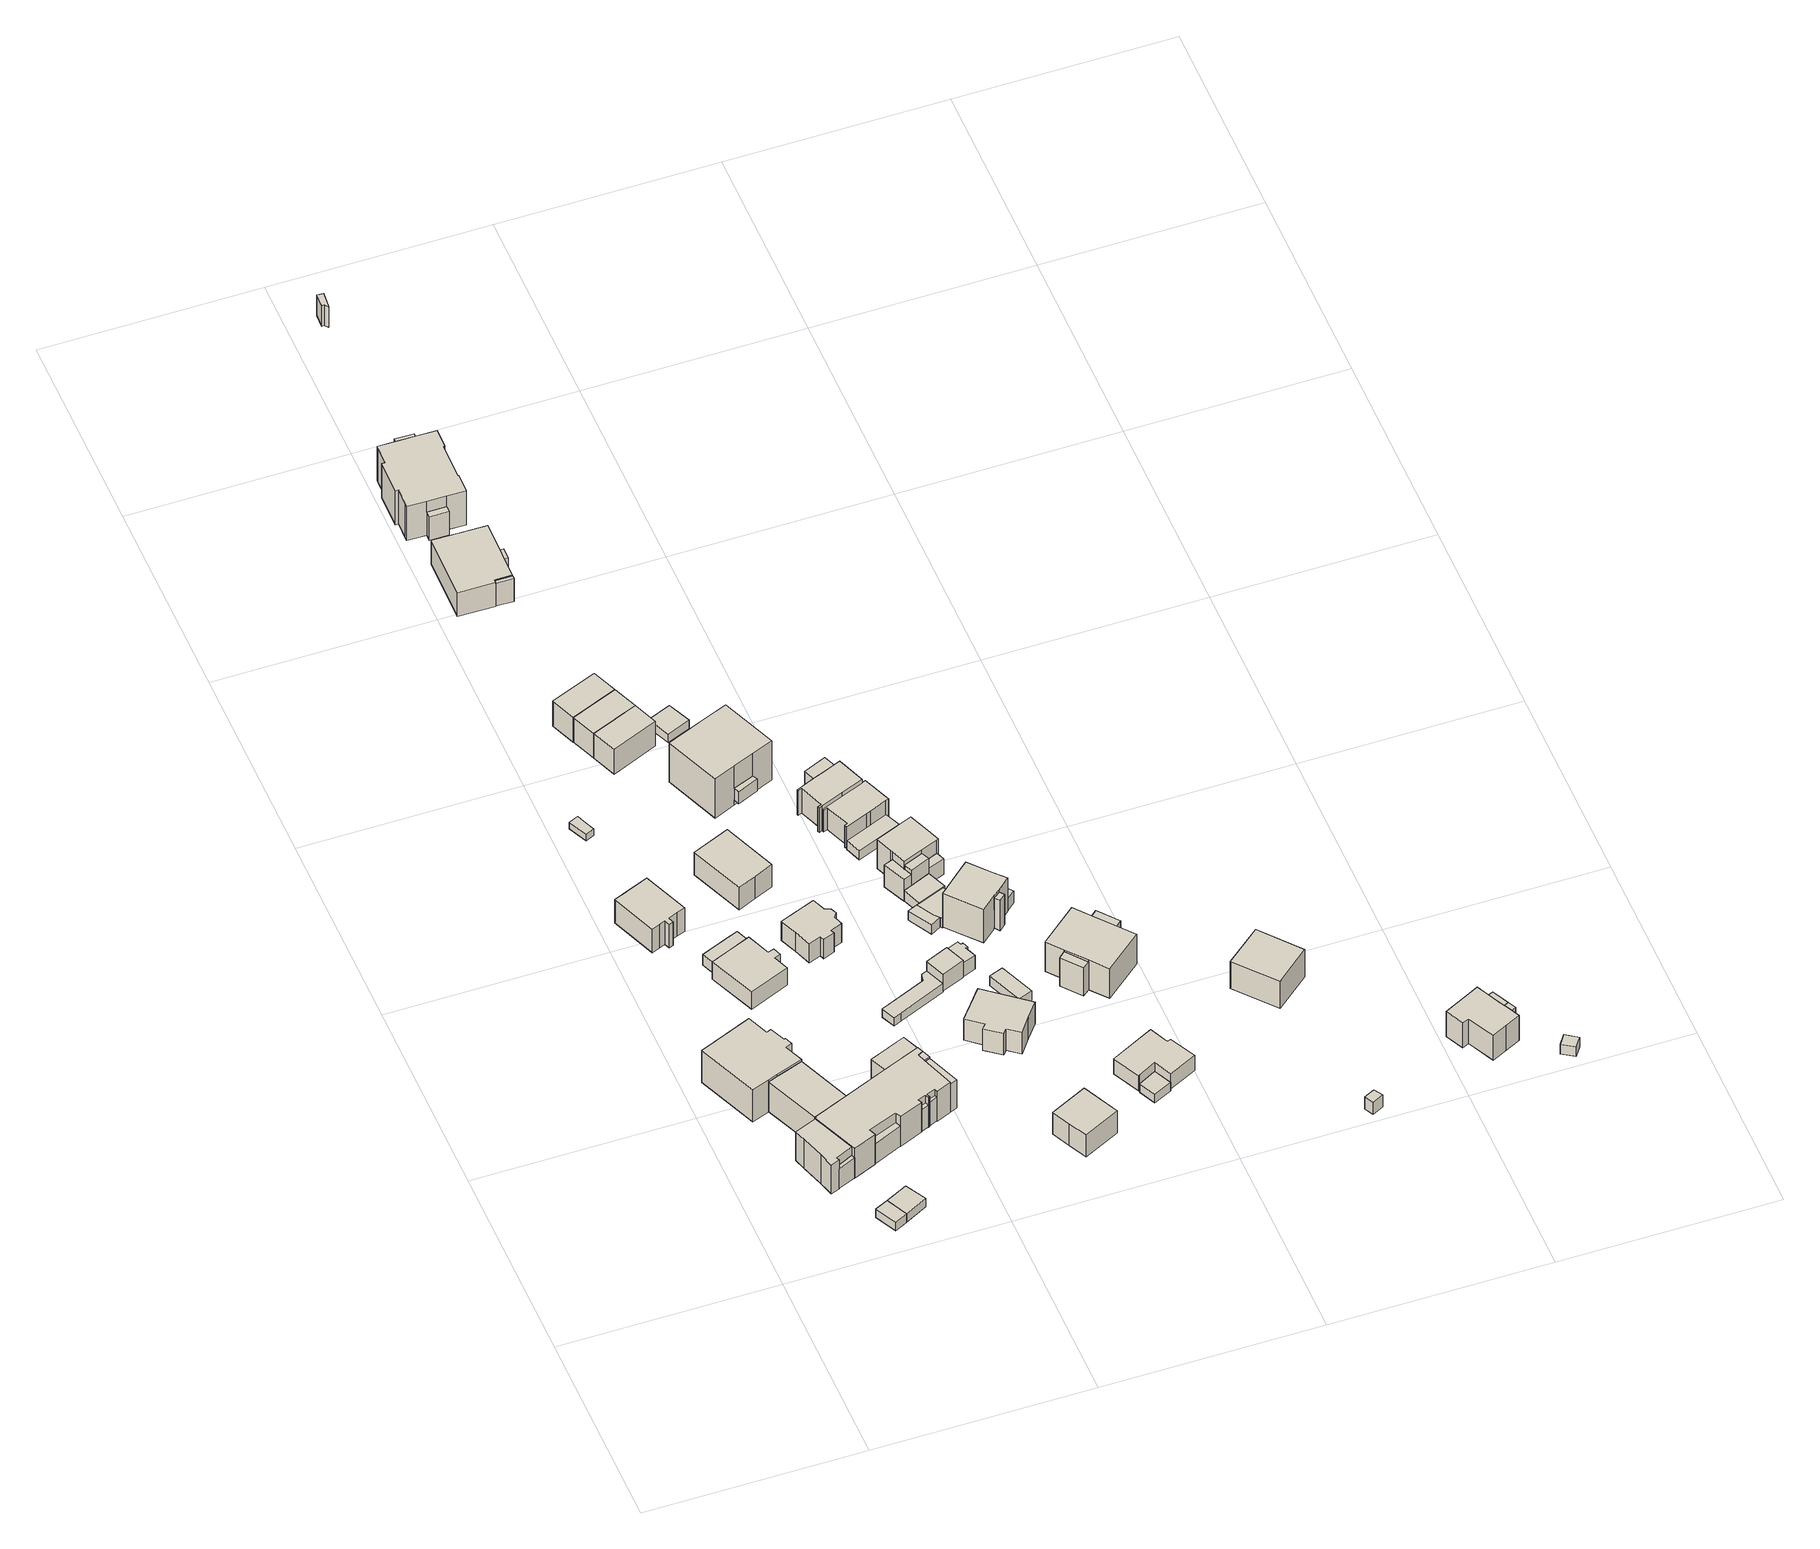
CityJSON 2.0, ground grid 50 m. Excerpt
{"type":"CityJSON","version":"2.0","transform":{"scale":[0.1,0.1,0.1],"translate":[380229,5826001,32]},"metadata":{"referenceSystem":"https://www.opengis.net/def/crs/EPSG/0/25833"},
"CityObjects":{
"building1":{"type":"Building","attributes":{"Gemeindeschluessel":"11000012","BezugspunktDach":"2200","function":"51009_1610","measuredHeight":5.99,"storeysAboveGround":0},"address":[{"country":"Germany","locality":"Berlin"}],"geometry":[{"type":"Solid","lod":"1","boundaries":[[[[0,1,2,3]],[[4,5,6,7]],[[4,7,3,2]],[[5,4,2,1]],[[6,5,1,0]],[[7,6,0,3]]]]}]},
"building2":{"type":"Building","attributes":{"Gemeindeschluessel":"11000012","BezugspunktDach":"2200","function":"51009_1610","measuredHeight":2.5,"storeysAboveGround":0},"address":[{"country":"Germany","locality":"Berlin"}],"geometry":[{"type":"Solid","lod":"1","boundaries":[[[[8,9,10,11]],[[12,13,14,15]],[[12,15,11,10]],[[13,12,10,9]],[[14,13,9,8]],[[15,14,8,11]]]]}]},
"building3":{"type":"Building","attributes":{"Gemeindeschluessel":"11000012","BezugspunktDach":"2200","function":"31001_2723","measuredHeight":2.5,"storeysAboveGround":1},"address":[{"country":"Germany","locality":"Berlin","thoroughfareNumber":"5 (1)","thoroughfareName":"Ottilienweg"}],"geometry":[{"type":"Solid","lod":"1","boundaries":[[[[9,16,17,10]],[[18,19,13,12]],[[18,12,10,17]],[[19,18,17,16]],[[13,19,16,9]],[[12,13,9,10]]]]}]},
"building4":{"type":"Building","attributes":{"Gemeindeschluessel":"11000012","function":"31001_1022"},"address":[{"country":"Germany","locality":"Berlin","thoroughfareNumber":"29A","thoroughfareName":"Beatestraße"}],"children":["building4-1","building4-2","building4-3","building4-4","building4-5","building4-6"]},
"building4-1":{"type":"BuildingPart","attributes":{"BezugspunktDach":"2200","measuredHeight":8.88,"storeysAboveGround":3},"parents":["building4"],"geometry":[{"type":"MultiSurface","lod":"1","boundaries":[[[20,21,22,23,24,25,26,27,28,29,30,31,32,33,34,35,36,37,38,39,40,41,42,43]],[[44,45,46,47,48,49,50,51,52,53,54,55,56,57,58,59,60,61,62,63,64,65,66,67]],[[44,67,43,42]],[[45,44,42,41]],[[47,46,40,39]],[[68,69,47,39,38]],[[49,48,38,37]],[[50,49,37,36]],[[51,50,36,35]],[[70,71,35,34]],[[53,52,34,33]],[[54,53,33,32]],[[55,54,32,31]],[[56,55,31,30]],[[57,56,30,29]],[[58,57,29,28]],[[59,58,28,27]],[[60,59,27,26]],[[61,60,26,25]],[[62,61,25,24]],[[63,62,24,23]],[[64,63,23,22]],[[65,64,22,21]],[[66,65,21,20]],[[72,73,74,75,20,43]],[[76,77,67,66,76,78]],[[46,45,41,40]],[[48,47,69,68]],[[52,51,71,70]],[[67,77,73,72]],[[77,76,74,73]],[[78,76,66,79,75,74]]]}]},
"building4-2":{"type":"BuildingPart","attributes":{"BezugspunktDach":"2200","measuredHeight":9.4,"storeysAboveGround":3},"parents":["building4"],"geometry":[{"type":"MultiSurface","lod":"1","boundaries":[[[80,41,40,81,82,83]],[[84,85,46,45,86,87]],[[46,85,81,40]],[[45,41,40,46,40,41]],[[86,45,41,80]],[[87,86,80,83]],[[84,88,89,82]],[[87,83,89,88]],[[85,90,84,82,81]]]}]},
"building4-3":{"type":"BuildingPart","attributes":{"BezugspunktDach":"2200","measuredHeight":10.2,"storeysAboveGround":3},"parents":["building4"],"geometry":[{"type":"MultiSurface","lod":"1","boundaries":[[[91,92,93,94,95,96,97,98,99,100,101,102,103]],[[104,105,106,107,108,109,110,111,85,88,87,112,113]],[[104,113,103,102]],[[105,104,102,101]],[[106,105,101,100]],[[107,106,100,99]],[[108,107,99,98]],[[109,108,98,97]],[[110,109,97,96]],[[111,110,96,95]],[[85,111,95,94]],[[89,82,84,85,94,93],[84,82,81,85]],[[87,83,89,114,93,92]],[[112,87,92,91]],[[113,112,91,103]],[[88,84,82,89]],[[82,84,85,81]],[[114,89,83,87,88]]]}]},
"building4-4":{"type":"BuildingPart","attributes":{"BezugspunktDach":"2200","measuredHeight":9.01,"storeysAboveGround":3},"parents":["building4"],"geometry":[{"type":"MultiSurface","lod":"1","boundaries":[[[115,116,117,118,119,75,74,73,72,120]],[[67,77,76,66,121,122,123,124,125,126]],[[67,126,120,72]],[[121,66,75,119]],[[122,121,119,118]],[[123,122,118,117]],[[124,123,117,116]],[[125,124,116,115]],[[126,125,115,120]],[[77,67,72,73]],[[76,77,73,74]],[[66,76,127,74,75,128]]]}]},
"building4-5":{"type":"BuildingPart","attributes":{"BezugspunktDach":"2200","measuredHeight":8.71,"storeysAboveGround":3},"parents":["building4"],"geometry":[{"type":"Solid","lod":"1","boundaries":[[[[69,68,129,130]],[[131,48,47,132]],[[131,132,130,129]],[[48,131,129,68]],[[132,47,69,130]],[[48,68,69,47]]]]}]},
"building4-6":{"type":"BuildingPart","attributes":{"BezugspunktDach":"2200","measuredHeight":8.4,"storeysAboveGround":3},"parents":["building4"],"geometry":[{"type":"Solid","lod":"1","boundaries":[[[[70,133,134,71]],[[135,136,52,51]],[[135,51,71,134]],[[136,135,134,133]],[[52,136,133,70]],[[51,52,70,71]]]]}]},
"building5":{"type":"Building","attributes":{"Gemeindeschluessel":"11000012","BezugspunktDach":"2200","function":"51009_1610","measuredHeight":5.93,"storeysAboveGround":0},"address":[{"country":"Germany","locality":"Berlin"}],"geometry":[{"type":"Solid","lod":"1","boundaries":[[[[137,138,139,140]],[[141,142,143,144]],[[141,144,140,139]],[[142,141,139,138]],[[143,142,138,137]],[[144,143,137,140]]]]}]},
"building6":{"type":"Building","attributes":{"Gemeindeschluessel":"11000012","BezugspunktDach":"2200","function":"31001_1010","measuredHeight":8.22,"storeysAboveGround":2},"address":[{"country":"Germany","locality":"Berlin","thoroughfareNumber":"6B","thoroughfareName":"Theresenweg"}],"geometry":[{"type":"Solid","lod":"1","boundaries":[[[[145,146,147,148,149,150,151,152,153,154,155,156]],[[157,158,159,160,161,162,163,164,165,166,167,168]],[[157,168,156,155]],[[158,157,155,154]],[[159,158,154,153]],[[160,159,153,152]],[[161,160,152,151]],[[162,161,151,150]],[[163,162,150,149]],[[164,163,149,148]],[[165,164,148,147]],[[166,165,147,146]],[[167,166,146,145]],[[168,167,145,156]]]]}]},
"building7":{"type":"Building","attributes":{"Gemeindeschluessel":"11000012","BezugspunktDach":"2200","function":"31001_2463","measuredHeight":2.66,"storeysAboveGround":1},"address":[{"country":"Germany","locality":"Berlin","thoroughfareNumber":"5B (1)","thoroughfareName":"Theresenweg"}],"geometry":[{"type":"Solid","lod":"1","boundaries":[[[[169,170,171,172,173]],[[174,175,176,177,178]],[[174,178,173,172]],[[175,174,172,171]],[[176,175,171,170]],[[177,176,170,169]],[[178,177,169,173]]]]}]},
"building8":{"type":"Building","attributes":{"Gemeindeschluessel":"11000012","BezugspunktDach":"2200","function":"31001_1010","measuredHeight":6.62,"storeysAboveGround":1},"address":[{"country":"Germany","locality":"Berlin","thoroughfareNumber":"7","thoroughfareName":"Theresenweg"}],"geometry":[{"type":"Solid","lod":"1","boundaries":[[[[179,180,181,182,183,184,185,186,187,188]],[[189,190,191,192,193,194,195,196,197,198]],[[189,198,188,187]],[[190,189,187,186]],[[191,190,186,185]],[[192,191,185,184]],[[193,192,184,183]],[[194,193,183,182]],[[195,194,182,181]],[[196,195,181,180]],[[197,196,180,179]],[[198,197,179,188]]]]}]},
"building9":{"type":"Building","attributes":{"Gemeindeschluessel":"11000012","BezugspunktDach":"2200","function":"31001_2463","measuredHeight":4,"storeysAboveGround":1},"address":[{"country":"Germany","locality":"Berlin","thoroughfareNumber":"7 (1)","thoroughfareName":"Theresenweg"}],"geometry":[{"type":"Solid","lod":"1","boundaries":[[[[199,200,201,202,203,204,205,206]],[[207,208,209,210,191,211,189,212]],[[207,212,206,205]],[[208,207,205,204]],[[209,208,204,203]],[[210,209,203,202]],[[191,210,202,201]],[[211,191,201,200]],[[189,211,200,199]],[[212,189,199,206]]]]}]},
"building10":{"type":"Building","attributes":{"Gemeindeschluessel":"11000012","BezugspunktDach":"2200","function":"51009_1610","measuredHeight":6.62,"storeysAboveGround":0},"address":[{"country":"Germany","locality":"Berlin"}],"geometry":[{"type":"Solid","lod":"1","boundaries":[[[[213,214,215,216]],[[217,218,219,220]],[[217,220,216,215]],[[218,217,215,214]],[[219,218,214,213]],[[220,219,213,216]]]]}]},
"building11":{"type":"Building","attributes":{"Gemeindeschluessel":"11000012","BezugspunktDach":"2200","function":"51009_1610","measuredHeight":7.05,"storeysAboveGround":0},"address":[{"country":"Germany","locality":"Berlin"}],"geometry":[{"type":"Solid","lod":"1","boundaries":[[[[221,222,223,224]],[[225,226,227,228]],[[225,228,224,223]],[[226,225,223,222]],[[227,226,222,221]],[[228,227,221,224]]]]}]},
"building12":{"type":"Building","attributes":{"Gemeindeschluessel":"11000012","BezugspunktDach":"2200","function":"51009_1610","measuredHeight":8.74,"storeysAboveGround":0},"address":[{"country":"Germany","locality":"Berlin"}],"geometry":[{"type":"Solid","lod":"1","boundaries":[[[[35,229,37,36]],[[230,231,232,233]],[[230,233,36,37]],[[231,230,37,229]],[[232,231,229,35]],[[233,232,35,36]]]]}]},
"building13":{"type":"Building","attributes":{"Gemeindeschluessel":"11000012","BezugspunktDach":"2200","function":"31001_1010","measuredHeight":8.85,"storeysAboveGround":2},"address":[{"country":"Germany","locality":"Berlin","thoroughfareNumber":"6A","thoroughfareName":"Theresenweg"}],"geometry":[{"type":"Solid","lod":"1","boundaries":[[[[234,235,236,237,238,239]],[[240,241,242,243,244,245]],[[240,245,239,238]],[[241,240,238,237]],[[242,241,237,236]],[[243,242,236,235]],[[244,243,235,234]],[[245,244,234,239]]]]}]},
"building14":{"type":"Building","attributes":{"Gemeindeschluessel":"11000012","BezugspunktDach":"2200","function":"31001_1010","measuredHeight":7.58,"storeysAboveGround":2},"address":[{"country":"Germany","locality":"Berlin","thoroughfareNumber":"7B","thoroughfareName":"Theresenweg"}],"geometry":[{"type":"Solid","lod":"1","boundaries":[[[[246,247,248,249,250,251,252,253,254,255,256,257,258,259]],[[260,261,262,263,264,265,266,267,268,269,270,271,272,273]],[[260,273,259,258]],[[261,260,258,257]],[[262,261,257,256]],[[263,262,256,255]],[[264,263,255,254]],[[265,264,254,253]],[[266,265,253,252]],[[267,266,252,251]],[[268,267,251,250]],[[269,268,250,249]],[[270,269,249,248]],[[271,270,248,247]],[[272,271,247,246]],[[273,272,246,259]]]]}]},
"building15":{"type":"Building","attributes":{"Gemeindeschluessel":"11000012","BezugspunktDach":"2200","function":"31001_1010","measuredHeight":8.88,"storeysAboveGround":1},"address":[{"country":"Germany","locality":"Berlin","thoroughfareNumber":"4A","thoroughfareName":"Theresenweg"}],"geometry":[{"type":"Solid","lod":"1","boundaries":[[[[274,275,276,277,278]],[[279,280,281,282,283]],[[279,283,278,277]],[[280,279,277,276]],[[281,280,276,275]],[[282,281,275,274]],[[283,282,274,278]]]]}]},
"building16":{"type":"Building","attributes":{"Gemeindeschluessel":"11000012","BezugspunktDach":"2200","function":"31001_1010","measuredHeight":8.78,"storeysAboveGround":1},"address":[{"country":"Germany","locality":"Berlin","thoroughfareNumber":"4B","thoroughfareName":"Theresenweg"}],"geometry":[{"type":"Solid","lod":"1","boundaries":[[[[284,285,286,276,274]],[[287,288,289,290,291]],[[287,291,274,276]],[[288,287,276,286]],[[289,288,286,285]],[[290,289,285,284]],[[291,290,284,274]]]]}]},
"building17":{"type":"Building","attributes":{"Gemeindeschluessel":"11000012","BezugspunktDach":"2200","function":"31001_1010","measuredHeight":8.74,"storeysAboveGround":1},"address":[{"country":"Germany","locality":"Berlin","thoroughfareNumber":"4C","thoroughfareName":"Theresenweg"}],"geometry":[{"type":"Solid","lod":"1","boundaries":[[[[292,293,286,284]],[[288,294,295,290]],[[288,290,284,286]],[[294,288,286,293]],[[295,294,293,292]],[[290,295,292,284]]]]}]},
"building18":{"type":"Building","attributes":{"Gemeindeschluessel":"11000012","function":"31001_1010"},"address":[{"country":"Germany","locality":"Berlin","thoroughfareNumber":"2","thoroughfareName":"Theresenweg"}],"children":["building18-1","building18-2"]},
"building18-1":{"type":"BuildingPart","attributes":{"BezugspunktDach":"2200","measuredHeight":7.07,"storeysAboveGround":2},"parents":["building18"],"geometry":[{"type":"MultiSurface","lod":"1","boundaries":[[[296,297,298,299,300,301,302,303]],[[304,305,306,307,308,309,310,311]],[[304,311,303,302]],[[305,304,302,301]],[[306,305,301,300]],[[307,306,300,299]],[[308,307,299,298]],[[312,313,298,297]],[[309,308,314,315]],[[316,312,297,296]],[[310,309,315,317]],[[311,310,296,303]],[[315,314,313,312]],[[317,315,312,316]]]}]},
"building18-2":{"type":"BuildingPart","attributes":{"BezugspunktDach":"2200","measuredHeight":6.81,"storeysAboveGround":2},"parents":["building18"],"geometry":[{"type":"MultiSurface","lod":"1","boundaries":[[[318,313,312,316]],[[315,314,319,317]],[[319,314,313,318]],[[317,319,318,316]],[[315,317,316,312]],[[314,315,320,312,313]]]}]},
"building19":{"type":"Building","attributes":{"Gemeindeschluessel":"11000012","function":"31001_2723"},"address":[{"country":"Germany","locality":"Berlin","thoroughfareNumber":"8 (2)","thoroughfareName":"Theresenweg"}],"children":["building19-1","building19-2","building19-3"]},
"building19-1":{"type":"BuildingPart","attributes":{"BezugspunktDach":"2200","measuredHeight":5.71,"storeysAboveGround":2},"parents":["building19"],"geometry":[{"type":"Solid","lod":"1","boundaries":[[[[321,322,323,324]],[[325,326,327,328]],[[325,328,324,323]],[[326,325,323,322],[329,330,331,332]],[[327,326,322,321]],[[328,333,334,327,321,324]],[[331,330,329,332]],[[327,334,333,328]]]]}]},
"building19-2":{"type":"BuildingPart","attributes":{"BezugspunktDach":"2200","measuredHeight":4.09,"storeysAboveGround":2},"parents":["building19"],"geometry":[{"type":"Solid","lod":"1","boundaries":[[[[332,331,335,336,337,338,339,340,341]],[[342,343,344,345,346,347,330,329,348]],[[342,348,341,340]],[[343,342,340,339]],[[344,343,339,338]],[[345,344,338,337]],[[346,345,337,336]],[[347,346,336,335]],[[330,347,335,331]],[[348,329,332,341]],[[329,330,331,332]]]]}]},
"building19-3":{"type":"BuildingPart","attributes":{"BezugspunktDach":"2200","measuredHeight":2.47,"storeysAboveGround":2},"parents":["building19"],"geometry":[{"type":"MultiSurface","lod":"1","boundaries":[[[349,350,334,333,351,352,353]],[[354,355,356,357,358,359,360]],[[354,360,353,352]],[[355,354,352,351]],[[356,355,351,333]],[[357,356,328,327,334]],[[358,357,334,350]],[[359,358,350,349]],[[360,359,349,353]],[[333,334,327,328]]]}]},
"building20":{"type":"Building","attributes":{"Gemeindeschluessel":"11000012","function":"31001_1010"},"address":[{"country":"Germany","locality":"Berlin","thoroughfareNumber":"1","thoroughfareName":"Theresenweg"}],"children":["building20-1","building20-2","building20-3"]},
"building20-1":{"type":"BuildingPart","attributes":{"BezugspunktDach":"2200","measuredHeight":11.98,"storeysAboveGround":3},"parents":["building20"],"geometry":[{"type":"MultiSurface","lod":"1","boundaries":[[[361,362,363,364,365,366,367,368,369,370,371,372,373,374,375,376,377,378]],[[379,380,381,382,383,384,385,386,387,388,389,390,391,392,393,394,395,396]],[[379,396,378,377]],[[380,379,377,376]],[[381,380,376,375]],[[382,381,375,374]],[[383,382,374,373]],[[397,398,399,373,372]],[[384,383,400,401]],[[385,384,372,371]],[[386,385,371,370]],[[387,386,370,369]],[[388,387,369,368]],[[389,388,368,367]],[[390,389,367,366]],[[391,390,366,365]],[[402,403,365,364]],[[393,392,364,363]],[[394,393,363,362]],[[395,394,362,361]],[[396,395,361,378]],[[401,400,399,398,397]],[[404,392,391,405,403,402]]]}]},
"building20-2":{"type":"BuildingPart","attributes":{"BezugspunktDach":"2200","measuredHeight":7,"storeysAboveGround":3},"parents":["building20"],"geometry":[{"type":"MultiSurface","lod":"1","boundaries":[[[406,403,402,407]],[[392,391,408,409]],[[392,409,407,402]],[[391,392,402,392,391,403]],[[408,391,403,406]],[[409,408,406,407]]]}]},
"building20-3":{"type":"BuildingPart","attributes":{"BezugspunktDach":"2200","measuredHeight":8.98,"storeysAboveGround":3},"parents":["building20"],"geometry":[{"type":"Solid","lod":"1","boundaries":[[[[397,410,411,398]],[[412,413,401,400]],[[412,400,398,411]],[[413,412,411,410]],[[401,413,410,397]],[[400,401,397,398]]]]}]},
"building21":{"type":"Building","attributes":{"Gemeindeschluessel":"11000012","BezugspunktDach":"2200","function":"31001_1010","measuredHeight":7.95,"storeysAboveGround":1},"address":[{"country":"Germany","locality":"Berlin","thoroughfareNumber":"3","thoroughfareName":"Ottilienweg"}],"geometry":[{"type":"Solid","lod":"1","boundaries":[[[[414,415,416,417,418]],[[419,420,421,422,423]],[[419,423,418,417]],[[420,419,417,416]],[[421,420,416,415]],[[422,421,415,414]],[[423,422,414,418]]]]}]},
"building22":{"type":"Building","attributes":{"Gemeindeschluessel":"11000012","BezugspunktDach":"2200","function":"51009_1610","measuredHeight":6.67,"storeysAboveGround":0},"address":[{"country":"Germany","locality":"Berlin"}],"geometry":[{"type":"Solid","lod":"1","boundaries":[[[[424,425,426,427]],[[428,429,430,431]],[[428,431,427,426]],[[429,428,426,425]],[[430,429,425,424]],[[431,430,424,427]]]]}]},
"building23":{"type":"Building","attributes":{"Gemeindeschluessel":"11000012","BezugspunktDach":"2200","function":"31001_2463","measuredHeight":2.42,"storeysAboveGround":1},"address":[{"country":"Germany","locality":"Berlin","thoroughfareNumber":"4A (1)","thoroughfareName":"Theresenweg"}],"geometry":[{"type":"Solid","lod":"1","boundaries":[[[[432,433,434,435]],[[436,437,438,439]],[[436,439,435,434]],[[437,436,434,433]],[[438,437,433,432]],[[439,438,432,435]]]]}]},
"building24":{"type":"Building","attributes":{"Gemeindeschluessel":"11000012","function":"31001_1010"},"address":[{"country":"Germany","locality":"Berlin","thoroughfareNumber":"5","thoroughfareName":"Theresenweg"}],"children":["building24-1","building24-2","building24-3"]},
"building24-1":{"type":"BuildingPart","attributes":{"BezugspunktDach":"2200","measuredHeight":13.41,"storeysAboveGround":2},"parents":["building24"],"geometry":[{"type":"MultiSurface","lod":"1","boundaries":[[[440,441,442,443,444,445,446,447]],[[448,449,450,451,452,453,454,455]],[[448,455,447,446]],[[449,448,446,445]],[[450,449,445,444]],[[451,450,444,443]],[[452,451,443,442]],[[456,457,458,459,453,452,442,441]],[[454,453,441,440]],[[455,454,440,447]],[[459,458,457,456]]]}]},
"building24-2":{"type":"BuildingPart","attributes":{"BezugspunktDach":"2200","measuredHeight":3.63,"storeysAboveGround":2},"parents":["building24"],"geometry":[{"type":"Solid","lod":"1","boundaries":[[[[460,461,457,456]],[[458,462,463,459]],[[462,458,457,461]],[[463,462,461,460]],[[459,463,460,456]],[[459,456,457,458]]]]}]},
"building24-3":{"type":"BuildingPart","attributes":{"BezugspunktDach":"2200","measuredHeight":3.22,"storeysAboveGround":2},"parents":["building24"],"geometry":[{"type":"Solid","lod":"1","boundaries":[[[[464,465,466,467]],[[468,469,470,471]],[[468,471,467,466]],[[469,468,466,465]],[[471,470,464,467]],[[469,465,464,470]]]]}]},
"building25":{"type":"Building","attributes":{"Gemeindeschluessel":"11000012","BezugspunktDach":"2200","function":"31001_1010","measuredHeight":7.8,"storeysAboveGround":2},"address":[{"country":"Germany","locality":"Berlin","thoroughfareNumber":"9A","thoroughfareName":"Theresenweg"}],"geometry":[{"type":"Solid","lod":"1","boundaries":[[[[472,473,474,475,476,477,478,479,480,481]],[[482,483,484,485,486,487,488,489,490,491]],[[482,491,481,480]],[[483,482,480,479]],[[484,483,479,478]],[[485,484,478,477]],[[486,485,477,476]],[[487,486,476,475]],[[488,487,475,474]],[[489,488,474,473]],[[490,489,473,472]],[[491,490,472,481]]]]}]},
"building26":{"type":"Building","attributes":{"Gemeindeschluessel":"11000012","BezugspunktDach":"2200","function":"51009_1610","measuredHeight":2.84,"storeysAboveGround":0},"address":[{"country":"Germany","locality":"Berlin"}],"geometry":[{"type":"Solid","lod":"1","boundaries":[[[[492,493,494,495,496]],[[497,498,499,500,501]],[[497,501,496,495]],[[498,497,495,494]],[[499,498,494,493]],[[500,499,493,492]],[[501,500,492,496]]]]}]},
"building27":{"type":"Building","attributes":{"Gemeindeschluessel":"11000012","BezugspunktDach":"2200","function":"31001_2463","measuredHeight":2.9,"storeysAboveGround":1},"address":[{"country":"Germany","locality":"Berlin","thoroughfareNumber":"9A (1)","thoroughfareName":"Theresenweg"}],"geometry":[{"type":"Solid","lod":"1","boundaries":[[[[502,503,504,505]],[[506,507,508,509]],[[506,509,505,504]],[[507,506,504,503]],[[508,507,503,502]],[[509,508,502,505]]]]}]},
"building28":{"type":"Building","attributes":{"Gemeindeschluessel":"11000012","BezugspunktDach":"2200","function":"31001_1010","measuredHeight":7.85,"storeysAboveGround":1},"address":[{"country":"Germany","locality":"Berlin","thoroughfareNumber":"6","thoroughfareName":"Theresenweg"}],"geometry":[{"type":"Solid","lod":"1","boundaries":[[[[510,511,512,513,514,515,516,517,518,519,520,521,522]],[[523,524,525,526,527,528,529,530,531,532,533,534,535]],[[523,535,522,521]],[[524,523,521,520]],[[525,524,520,519]],[[526,525,519,518]],[[527,526,518,517]],[[528,527,517,516]],[[529,528,516,515]],[[530,529,515,514]],[[531,530,514,513]],[[532,531,513,512]],[[533,532,512,511]],[[534,533,511,510]],[[535,534,510,522]]]]}]},
"building29":{"type":"Building","attributes":{"Gemeindeschluessel":"11000012","BezugspunktDach":"2200","function":"51009_1610","measuredHeight":3.13,"storeysAboveGround":0},"address":[{"country":"Germany","locality":"Berlin"}],"geometry":[{"type":"Solid","lod":"1","boundaries":[[[[536,537,538,539,540,541]],[[542,543,544,545,546,547]],[[542,547,541,540]],[[543,542,540,539]],[[544,543,539,538]],[[545,544,538,537]],[[546,545,537,536]],[[547,546,536,541]]]]}]},
"building30":{"type":"Building","attributes":{"Gemeindeschluessel":"11000012","BezugspunktDach":"2200","function":"31001_2463","measuredHeight":2.83,"storeysAboveGround":1},"address":[{"country":"Germany","locality":"Berlin","thoroughfareNumber":"8 (1)","thoroughfareName":"Theresenweg"}],"geometry":[{"type":"Solid","lod":"1","boundaries":[[[[494,493,548,549,550,551,495]],[[552,553,554,555,499,498,497]],[[552,497,495,551]],[[553,552,551,550]],[[554,553,550,549]],[[555,554,549,548]],[[499,555,548,493]],[[498,499,493,494]],[[497,498,494,495]]]]}]},
"building31":{"type":"Building","attributes":{"Gemeindeschluessel":"11000012","BezugspunktDach":"2200","function":"51009_1610","measuredHeight":6.12,"storeysAboveGround":0},"address":[{"country":"Germany","locality":"Berlin"}],"geometry":[{"type":"Solid","lod":"1","boundaries":[[[[556,557,558,559,560]],[[561,562,563,564,565]],[[561,565,560,559]],[[562,561,559,558]],[[563,562,558,557]],[[564,563,557,556]],[[565,564,556,560]]]]}]},
"building32":{"type":"Building","attributes":{"Gemeindeschluessel":"11000012","BezugspunktDach":"2200","function":"31001_2463","measuredHeight":8.15,"storeysAboveGround":1},"address":[{"country":"Germany","locality":"Berlin","thoroughfareNumber":"6 (1)","thoroughfareName":"Theresenweg"}],"geometry":[{"type":"Solid","lod":"1","boundaries":[[[[566,567,568,569,570]],[[571,525,572,523,573]],[[571,573,570,569]],[[525,571,569,568]],[[572,525,568,567]],[[523,572,567,566]],[[573,523,566,570]]]]}]},
"building33":{"type":"Building","attributes":{"Gemeindeschluessel":"11000012","BezugspunktDach":"2200","function":"31001_1010","measuredHeight":8.46,"storeysAboveGround":1},"address":[{"country":"Germany","locality":"Berlin","thoroughfareNumber":"6C","thoroughfareName":"Theresenweg"}],"geometry":[{"type":"Solid","lod":"1","boundaries":[[[[574,575,576,577,578,579,580,581,582,583,584,585,586,587]],[[588,589,590,591,592,593,594,595,596,597,598,599,600,601]],[[588,601,587,586]],[[589,588,586,585]],[[590,589,585,584]],[[591,590,584,583]],[[592,591,583,582]],[[593,592,582,581]],[[594,593,581,580]],[[595,594,580,579]],[[596,595,579,578]],[[597,596,578,577]],[[598,597,577,576]],[[599,598,576,575]],[[600,599,575,574]],[[601,600,574,587]]]]}]},
"building34":{"type":"Building","attributes":{"Gemeindeschluessel":"11000012","BezugspunktDach":"2200","function":"31001_2463","measuredHeight":2.52,"storeysAboveGround":1},"address":[{"country":"Germany","locality":"Berlin","thoroughfareNumber":"6C (1)","thoroughfareName":"Theresenweg"}],"geometry":[{"type":"Solid","lod":"1","boundaries":[[[[602,603,604,605]],[[606,607,608,609]],[[606,609,605,604]],[[607,606,604,603]],[[608,607,603,602]],[[609,608,602,605]]]]}]},
"building35":{"type":"Building","attributes":{"Gemeindeschluessel":"11000012","function":"31001_1010"},"address":[{"country":"Germany","locality":"Berlin","thoroughfareNumber":"7A","thoroughfareName":"Theresenweg"}],"children":["building35-1","building35-2","building35-3","building35-4"]},
"building35-1":{"type":"BuildingPart","attributes":{"BezugspunktDach":"2200","measuredHeight":9.74,"storeysAboveGround":2},"parents":["building35"],"geometry":[{"type":"MultiSurface","lod":"1","boundaries":[[[610,611,612,613,614,615,616,617,618]],[[619,620,621,622,623,624,625,626,627]],[[619,627,618,617]],[[620,619,617,616]],[[621,620,616,615]],[[622,621,615,614]],[[628,629,614,613]],[[623,622,630,631]],[[624,632,633,623,613,612]],[[634,635,636,612,611]],[[626,625,611,610]],[[627,626,610,618]],[[631,630,629,628]],[[623,633,632,624]],[[625,637,635,634]],[[637,624,636,635]]]}]},
"building35-2":{"type":"BuildingPart","attributes":{"BezugspunktDach":"2200","measuredHeight":7.61,"storeysAboveGround":2},"parents":["building35"],"geometry":[{"type":"MultiSurface","lod":"1","boundaries":[[[638,639,633,632]],[[623,640,641,624]],[[642,628,631,543,640,623,633,639]],[[641,640,639,638]],[[624,636,643,638,632]],[[623,624,632,633]],[[543,631,628,642]],[[641,643,636,624]]]}]},
"building35-3":{"type":"BuildingPart","attributes":{"BezugspunktDach":"2200","measuredHeight":4.6,"storeysAboveGround":2},"parents":["building35"],"geometry":[{"type":"Solid","lod":"1","boundaries":[[[[642,644,629,628]],[[630,645,543,631]],[[645,630,629,644]],[[543,645,644,642]],[[630,631,628,629]],[[543,642,628,631]]]]}]},
"building35-4":{"type":"BuildingPart","attributes":{"BezugspunktDach":"2200","measuredHeight":6.91,"storeysAboveGround":2},"parents":["building35"],"geometry":[{"type":"MultiSurface","lod":"1","boundaries":[[[646,643,635,634,647]],[[625,637,641,648,649]],[[625,649,647,634]],[[637,635,637,624,641]],[[648,641,643,646]],[[649,648,646,647]],[[637,625,634,635]],[[636,624,637,635]],[[641,624,636,643]]]}]},
"building36":{"type":"Building","attributes":{"Gemeindeschluessel":"11000012","BezugspunktDach":"2200","function":"31001_2463","measuredHeight":2.55,"storeysAboveGround":1},"address":[{"country":"Germany","locality":"Berlin","thoroughfareNumber":"2 (1)","thoroughfareName":"Ottilienweg"}],"geometry":[{"type":"Solid","lod":"1","boundaries":[[[[650,651,652,653]],[[654,655,656,657]],[[654,657,653,652]],[[655,654,652,651]],[[656,655,651,650]],[[657,656,650,653]]]]}]},
"building37":{"type":"Building","attributes":{"Gemeindeschluessel":"11000012","function":"31001_1010"},"address":[{"country":"Germany","locality":"Berlin","thoroughfareNumber":"8","thoroughfareName":"Theresenweg"}],"children":["building37-1","building37-2","building37-3"]},
"building37-1":{"type":"BuildingPart","attributes":{"BezugspunktDach":"2200","measuredHeight":11.93,"storeysAboveGround":2},"parents":["building37"],"geometry":[{"type":"MultiSurface","lod":"1","boundaries":[[[658,659,660,661,662,663,664,665]],[[666,667,668,669,670,671,672,673]],[[666,673,665,664]],[[667,666,664,663]],[[668,667,663,662]],[[674,675,662,661]],[[669,668,676,677]],[[670,669,661,660]],[[678,679,680,681,682,671,670,660,659]],[[672,671,659,658]],[[673,672,658,665]],[[677,676,675,674]],[[682,681,680,679,678]]]}]},
"building37-2":{"type":"BuildingPart","attributes":{"BezugspunktDach":"2200","measuredHeight":3.46,"storeysAboveGround":2},"parents":["building37"],"geometry":[{"type":"Solid","lod":"1","boundaries":[[[[674,683,684,675]],[[685,686,677,676]],[[685,676,675,684]],[[686,685,684,683]],[[677,686,683,674]],[[676,677,674,675]]]]}]},
"building37-3":{"type":"BuildingPart","attributes":{"BezugspunktDach":"2200","measuredHeight":8.96,"storeysAboveGround":2},"parents":["building37"],"geometry":[{"type":"MultiSurface","lod":"1","boundaries":[[[687,688,680,679]],[[681,689,690,682]],[[689,681,680,688]],[[690,689,688,687]],[[682,690,687,679]],[[681,682,679,680,691]]]}]},
"building38":{"type":"Building","attributes":{"Gemeindeschluessel":"11000012","BezugspunktDach":"2200","function":"31001_1010","measuredHeight":4.49,"storeysAboveGround":1},"address":[{"country":"Germany","locality":"Berlin","thoroughfareNumber":"2","thoroughfareName":"Ottilienweg"}],"geometry":[{"type":"Solid","lod":"1","boundaries":[[[[692,693,694,695,696,697,698,699,700]],[[701,702,703,704,705,706,707,708,709]],[[701,709,700,699]],[[702,701,699,698]],[[703,702,698,697]],[[704,703,697,696]],[[705,704,696,695]],[[706,705,695,694]],[[707,706,694,693]],[[708,707,693,692]],[[709,708,692,700]]]]}]},
"building39":{"type":"Building","attributes":{"Gemeindeschluessel":"11000012","function":"31001_1010"},"address":[{"country":"Germany","locality":"Berlin","thoroughfareNumber":"9","thoroughfareName":"Theresenweg"}],"children":["building39-1","building39-2","building39-3"]},
"building39-1":{"type":"BuildingPart","attributes":{"BezugspunktDach":"2200","measuredHeight":9.3,"storeysAboveGround":2},"parents":["building39"],"geometry":[{"type":"MultiSurface","lod":"1","boundaries":[[[710,711,712,713,714,715,716]],[[717,718,719,720,721,722,723]],[[717,723,716,715]],[[718,717,715,714]],[[719,724,725,726,727,718,714,713]],[[720,719,713,712]],[[721,720,712,711]],[[728,729,711,710]],[[723,722,710,716]],[[730,726,725,724]],[[718,727,726,730]],[[731,722,721,729,728]]]}]},
"building39-2":{"type":"BuildingPart","attributes":{"BezugspunktDach":"2200","measuredHeight":8.31,"storeysAboveGround":2},"parents":["building39"],"geometry":[{"type":"Solid","lod":"1","boundaries":[[[[726,725,732,733,727]],[[734,735,724,730,718]],[[734,718,727,733]],[[735,734,733,732]],[[724,735,732,725]],[[730,724,725,726]],[[718,730,726,727]]]]}]},
"building39-3":{"type":"BuildingPart","attributes":{"BezugspunktDach":"2200","measuredHeight":8.31,"storeysAboveGround":2},"parents":["building39"],"geometry":[{"type":"MultiSurface","lod":"1","boundaries":[[[736,729,728,737]],[[722,721,738,739]],[[722,739,737,728]],[[738,721,729,736]],[[739,738,736,737]],[[721,722,728,729,740]]]}]},
"building40":{"type":"Building","attributes":{"Gemeindeschluessel":"11000012","BezugspunktDach":"2200","function":"51009_1610","measuredHeight":3.62,"storeysAboveGround":0},"address":[{"country":"Germany","locality":"Berlin"}],"geometry":[{"type":"Solid","lod":"1","boundaries":[[[[741,742,743,744]],[[745,746,747,748]],[[745,748,744,743]],[[746,745,743,742]],[[747,746,742,741]],[[748,747,741,744]]]]}]},
"building41":{"type":"Building","attributes":{"Gemeindeschluessel":"11000012","BezugspunktDach":"2200","function":"31001_1010","measuredHeight":9.39,"storeysAboveGround":2},"address":[{"country":"Germany","locality":"Berlin","thoroughfareNumber":"1","thoroughfareName":"Ottilienweg"},{"country":"Germany","locality":"Berlin","thoroughfareNumber":"10","thoroughfareName":"Theresenweg"}],"geometry":[{"type":"Solid","lod":"1","boundaries":[[[[749,750,751,752]],[[753,754,755,756]],[[753,756,752,751]],[[754,753,751,750]],[[755,754,750,749]],[[756,755,749,752]]]]}]},
"building42":{"type":"Building","attributes":{"Gemeindeschluessel":"11000012","function":"31001_1010"},"address":[{"country":"Germany","locality":"Berlin","thoroughfareNumber":"11","thoroughfareName":"Theresenweg"}],"children":["building42-1","building42-2"]},
"building42-1":{"type":"BuildingPart","attributes":{"BezugspunktDach":"2200","measuredHeight":9.8,"storeysAboveGround":2},"parents":["building42"],"geometry":[{"type":"MultiSurface","lod":"1","boundaries":[[[757,758,759,760,761,762,763,764,765,766,767]],[[768,769,770,771,772,773,774,775,776,777,778]],[[768,778,767,766]],[[769,768,766,765]],[[770,769,765,764]],[[771,779,780,781,764,763]],[[772,771,763,762]],[[773,772,762,761]],[[774,773,761,760]],[[775,774,760,759]],[[776,775,759,758]],[[777,776,758,757]],[[778,777,757,767]],[[770,781,780,779,771]]]}]},
"building42-2":{"type":"BuildingPart","attributes":{"BezugspunktDach":"2200","measuredHeight":6.26,"storeysAboveGround":2},"parents":["building42"],"geometry":[{"type":"MultiSurface","lod":"1","boundaries":[[[779,782,783,780]],[[784,785,786,787]],[[784,787,780,783]],[[785,784,783,782]],[[786,785,782,779]],[[787,786,771,770,780]],[[788,779,780,770,771]]]}]},
"building43":{"type":"Building","attributes":{"Gemeindeschluessel":"11000012","BezugspunktDach":"2200","function":"51009_1610","measuredHeight":5.77,"storeysAboveGround":0},"address":[{"country":"Germany","locality":"Berlin"}],"geometry":[{"type":"Solid","lod":"1","boundaries":[[[[789,790,791,792]],[[793,794,772,771]],[[793,771,792,791]],[[794,793,791,790]],[[772,794,790,789]],[[771,772,789,792]]]]}]},
"building44":{"type":"Building","attributes":{"Gemeindeschluessel":"11000012","BezugspunktDach":"2200","function":"31001_2723","measuredHeight":2.85,"storeysAboveGround":1},"address":[{"country":"Germany","locality":"Berlin","thoroughfareNumber":"12 (1)","thoroughfareName":"Theresenweg"}],"geometry":[{"type":"Solid","lod":"1","boundaries":[[[[795,796,797,798]],[[799,800,801,802]],[[799,802,798,797]],[[800,799,797,796]],[[801,800,796,795]],[[802,801,795,798]]]]}]}
},
"vertices":[
[198,199,75],[238,216,75],[235,225,75],[195,206,75],[235,225,16],[238,216,16],[198,199,16],[195,206,16],
[263,43,45],[292,58,45],[268,107,45],[238,93,45],[268,107,20],[292,58,20],[263,43,20],[238,93,20],
[344,85,45],[318,132,45],[318,132,20],[344,85,20],
[235,225,104],[238,216,104],[291,238,104],[285,253,104],[352,280,104],[358,266,104],[412,289,104],[408,297,104],[426,304,104],[430,296,104],[433,298,104],[430,306,104],[450,313,104],[453,306,104],[487,320,104],[459,397,104],[453,416,104],[465,422,104],[459,436,104],[375,402,104],[274,360,104],[194,327,104],[195,325,104],[193,325,104],[195,325,15],[194,327,15],[274,360,15],[375,402,15],[459,436,15],[465,422,15],[453,416,15],[459,397,15],[487,320,15],[453,306,15],[450,313,15],[430,306,15],[433,298,15],[430,296,15],[426,304,15],[408,297,15],[412,289,15],[358,266,15],[352,280,15],[285,253,15],[291,238,15],[238,216,15],[235,225,15],[193,325,15],[459,436,102],[375,402,102],[487,320,99],[459,397,99],[193,325,101],[204,300,101],[225,249,101],[235,225,101],[225,249,15],[204,300,15],[225,249,38],[235,225,94],
[193,328,104],[223,483,104],[182,468,104],[140,453,104],[182,468,15],[223,483,15],[193,328,15],[140,453,15],[161,461,15],[161,461,104],[210,479,15],
[99,438,110],[140,453,110],[161,461,110],[223,483,110],[205,526,110],[220,532,110],[213,550,110],[210,549,110],[194,584,110],[183,580,110],[163,629,110],[102,604,110],[41,579,110],[102,604,15],[163,629,15],[183,580,15],[194,584,15],[210,549,15],[213,550,15],[220,532,15],[205,526,15],[99,438,15],[41,579,15],[161,461,30],
[151,278,101],[168,225,101],[178,191,101],[198,199,101],[195,206,101],[143,305,101],[195,206,15],[198,199,15],[178,191,15],[168,225,15],[151,278,15],[143,305,15],[225,249,35],[235,225,92],
[443,475,102],[359,440,102],[443,475,15],[359,440,15],
[504,327,99],[473,403,99],[473,403,15],[504,327,15],
[291,238,76],[358,266,76],[352,280,76],[285,253,76],[352,280,16],[358,266,16],[291,238,16],[285,253,16],
[75,955,86],[94,963,86],[107,968,86],[112,956,86],[122,960,86],[117,972,86],[139,981,86],[158,988,86],[115,1094,86],[96,1086,86],[52,1068,86],[33,1061,86],[52,1068,16],[96,1086,16],[115,1094,16],[158,988,16],[139,981,16],[117,972,16],[122,960,16],[112,956,16],[107,968,16],[94,963,16],[75,955,16],[33,1061,16],
[59,1297,36],[79,1306,36],[70,1328,36],[61,1351,36],[39,1341,36],[61,1351,17],[70,1328,17],[79,1306,17],[59,1297,17],[39,1341,17],
[210,737,64],[302,775,64],[288,810,64],[302,816,64],[295,835,64],[281,830,64],[259,884,64],[212,865,64],[176,850,64],[164,845,64],[176,850,13],[212,865,13],[259,884,13],[281,830,13],[295,835,13],[302,816,13],[288,810,13],[302,775,13],[210,737,13],[164,845,13],
[176,850,44],[220,868,44],[259,884,44],[265,886,44],[249,925,44],[221,914,44],[204,907,44],[160,889,44],[204,907,13],[221,914,13],[249,925,13],[265,886,13],[220,868,13],[160,889,13],
[412,289,83],[430,296,83],[426,304,83],[408,297,83],[426,304,17],[430,296,17],[412,289,17],[408,297,17],
[433,298,87],[453,306,87],[450,313,87],[430,306,87],[450,313,17],[453,306,17],[433,298,17],[430,306,17],
[473,403,104],[465,422,16],[473,403,16],[459,397,16],[453,416,16],
[284,1006,82],[326,1024,82],[369,1043,82],[319,1167,82],[276,1149,82],[233,1131,82],[276,1149,15],[319,1167,15],[369,1043,15],[326,1024,15],[284,1006,15],[233,1131,15],
[351,856,71],[366,816,71],[394,827,71],[398,817,71],[424,827,71],[420,837,71],[448,847,71],[441,867,71],[448,879,71],[442,892,71],[442,893,71],[429,897,71],[417,928,71],[335,896,71],[417,928,14],[429,897,14],[442,893,14],[442,892,14],[448,879,14],[441,867,14],[448,847,14],[420,837,14],[424,827,14],[398,817,14],[394,827,14],[366,816,14],[351,856,14],[335,896,14],
[133,1566,91],[187,1588,91],[240,1609,91],[217,1667,91],[110,1624,91],[217,1667,16],[240,1609,16],[187,1588,16],[133,1566,16],[110,1624,16],
[156,1509,91],[210,1531,91],[263,1553,91],[240,1609,17],[263,1553,17],[210,1531,17],[156,1509,17],[133,1566,17],
[179,1452,91],[286,1496,91],[286,1496,17],[179,1452,17],
[118,1977,91],[118,1985,91],[158,1985,91],[158,2035,91],[159,2062,91],[160,2133,91],[37,2135,91],[35,1978,91],[37,2135,20],[160,2133,20],[159,2062,20],[158,2035,20],[158,1985,20],[118,1985,20],[118,1977,20],[35,1978,20],[118,1985,89],[158,1985,89],[158,1985,21],[118,1985,21],[118,1977,89],[118,1977,21],
[158,1976,89],[158,1976,21],[118,1985,55],
[593,641,69],[645,663,69],[626,709,69],[574,687,69],[626,709,19],[645,663,19],[593,641,19],[574,687,19],[626,709,20],[645,663,20],[645,663,61],[626,709,61],[574,687,41],[593,641,41],
[675,675,61],[664,701,61],[670,703,61],[664,716,61],[659,714,61],[655,723,61],[625,711,61],[655,723,20],[659,714,20],[664,716,20],[670,703,20],[664,701,20],[675,675,20],[625,711,20],
[465,587,41],[483,595,41],[561,681,41],[558,664,41],[451,619,41],[558,664,16],[561,681,16],[574,687,16],[593,641,16],[483,595,16],[465,587,16],[451,619,16],
[15,2266,119],[14,2225,119],[14,2217,119],[58,2216,119],[101,2216,119],[144,2215,119],[145,2261,119],[143,2261,119],[144,2349,119],[147,2349,119],[148,2395,119],[104,2396,119],[61,2396,119],[18,2397,119],[17,2389,119],[17,2348,119],[9,2348,119],[8,2266,119],[9,2348,18],[17,2348,18],[17,2389,18],[18,2397,18],[61,2396,18],[104,2396,18],[148,2395,18],[147,2349,18],[144,2349,18],[143,2261,18],[145,2261,18],[144,2215,18],[101,2216,18],[58,2216,18],[14,2217,18],[14,2225,18],[15,2266,18],[8,2266,18],[104,2396,110],[61,2396,110],[61,2396,65],[61,2396,20],[104,2396,20],[58,2216,88],[101,2216,88],[58,2216,53],[101,2216,66],
[101,2201,88],[58,2201,88],[101,2201,18],[58,2201,18],
[104,2411,110],[61,2412,110],[61,2412,20],[104,2411,20],
[680,143,84],[701,101,84],[785,142,84],[744,226,84],[660,185,84],[744,226,19],[785,142,19],[701,101,19],[680,143,19],[660,185,19],
[168,2035,89],[168,2062,89],[159,2062,89],[158,2035,89],[159,2062,22],[168,2062,22],[168,2035,22],[158,2035,22],
[314,1496,42],[368,1518,42],[345,1571,42],[291,1549,42],[345,1571,17],[368,1518,17],[314,1496,17],[291,1549,17],
[334,1276,119],[383,1297,119],[431,1316,119],[480,1336,119],[428,1464,119],[379,1445,119],[331,1425,119],[282,1405,119],[331,1425,2],[379,1445,2],[428,1464,2],[480,1336,2],[431,1316,2],[383,1297,2],[334,1276,2],[282,1405,2],[383,1297,53],[431,1316,53],[431,1316,17],[383,1297,17],
[388,1284,53],[436,1304,53],[436,1304,17],[388,1284,17],
[331,1425,49],[379,1445,49],[374,1457,49],[326,1437,49],[374,1457,17],[379,1445,17],[331,1425,17],[326,1437,17],
[619,468,83],[609,457,83],[645,429,83],[654,440,83],[681,418,83],[708,453,83],[736,489,83],[640,566,83],[611,531,83],[583,497,83],[611,531,19],[640,566,19],[736,489,19],[708,453,19],[681,418,19],[654,440,19],[645,429,19],[609,457,19],[619,468,19],[583,497,19],
[628,800,45],[651,814,45],[641,826,45],[619,864,45],[597,855,45],[619,864,17],[641,826,17],[651,814,17],[628,800,17],[597,855,17],
[720,537,51],[752,549,51],[718,631,51],[686,619,51],[718,631,22],[752,549,22],[720,537,22],[686,619,22],
[490,1210,91],[499,1213,91],[521,1157,91],[512,1153,91],[514,1149,91],[521,1152,91],[573,1173,91],[624,1193,91],[599,1258,91],[587,1253,91],[548,1237,91],[534,1232,91],[489,1213,91],[534,1232,18],[548,1237,18],[587,1253,18],[599,1258,18],[624,1193,18],[573,1173,18],[521,1152,18],[514,1149,18],[512,1153,18],[521,1157,18],[499,1213,18],[490,1210,18],[489,1213,18],
[626,867,46],[686,891,46],[691,893,46],[673,937,46],[628,918,46],[609,910,46],[628,918,15],[673,937,15],[691,893,15],[686,891,15],[626,867,15],[609,910,15],
[655,810,45],[713,861,45],[686,891,45],[626,867,45],[626,867,17],[686,891,17],[713,861,17],[655,810,17],
[71,2844,77],[78,2836,77],[81,2875,77],[67,2876,77],[65,2844,77],[67,2876,16],[81,2875,16],[78,2836,16],[71,2844,16],[65,2844,16],
[534,1232,88],[560,1242,88],[587,1253,88],[575,1281,88],[523,1259,88],[575,1281,18],[560,1242,18],[523,1259,18],
[523,1148,82],[532,1152,82],[554,1096,82],[548,1093,82],[550,1088,82],[602,1109,82],[612,1113,82],[651,1129,82],[658,1131,82],[632,1196,82],[624,1193,82],[586,1178,82],[576,1174,82],[521,1152,82],[576,1174,17],[586,1178,17],[624,1193,17],[632,1196,17],[658,1131,17],[651,1129,17],[612,1113,17],[602,1109,17],[550,1088,17],[548,1093,17],[554,1096,17],[532,1152,17],[523,1148,17],[521,1152,17],
[564,1051,41],[667,1092,41],[651,1129,41],[550,1088,41],[651,1129,15],[667,1092,15],[564,1051,15],[550,1088,15],
[605,977,101],[607,971,101],[620,938,101],[665,956,101],[703,972,101],[707,973,101],[692,1012,101],[676,1051,101],[590,1016,101],[676,1051,14],[692,1012,14],[707,973,14],[703,972,14],[665,956,14],[620,938,14],[607,971,14],[605,977,14],[590,1016,14],[665,956,61],[703,972,61],[703,972,15],[665,956,15],[620,938,91],[665,956,91],[607,971,79],[617,945,79],[620,938,79],[617,945,14],
[628,918,91],[673,937,91],[673,937,14],[628,918,14],[673,937,61],[628,918,79],
[711,952,61],[711,952,15],
[609,910,79],[585,963,79],[609,910,14],[585,963,14],
[888,198,39],[930,218,39],[911,259,39],[870,237,39],[911,259,14],[930,218,14],[888,198,14],[870,237,14],
[718,739,119],[752,768,119],[767,779,119],[795,804,119],[771,830,119],[731,876,119],[713,861,119],[655,810,119],[713,861,19],[731,876,19],[771,830,19],[795,804,19],[767,779,19],[752,768,19],[718,739,19],[655,810,19],[795,804,56],[771,830,56],[771,830,21],[795,804,21],[752,768,77],[752,768,112],[767,779,112],[767,779,22],[752,768,22],
[815,821,56],[792,848,56],[792,848,21],[815,821,21],
[761,756,112],[775,769,112],[775,769,22],[761,756,22],[767,779,49],
[867,236,65],[870,237,65],[911,259,65],[930,218,65],[995,249,65],[965,309,65],[956,306,65],[936,349,65],[836,299,65],[936,349,20],[956,306,20],[965,309,20],[995,249,20],[930,218,20],[911,259,20],[870,237,20],[867,236,20],[836,299,20],
[835,581,111],[871,536,111],[903,498,111],[989,569,111],[920,652,111],[891,687,111],[806,616,111],[891,687,23],[920,652,23],[989,569,23],[903,498,23],[871,536,23],[835,581,23],[806,616,23],[957,607,23],[957,607,106],[937,631,106],[920,652,106],[835,581,106],[871,536,106],[937,631,23],[835,581,42],
[973,621,106],[936,666,106],[936,666,23],[973,621,23],
[855,523,106],[819,567,106],[855,523,23],[819,567,23],[871,536,91],
[1292,2,58],[1318,15,58],[1306,35,58],[1281,23,58],[1306,35,22],[1318,15,22],[1292,2,22],[1281,23,22],
[1220,351,100],[1299,417,100],[1225,506,100],[1145,440,100],[1225,506,19],[1299,417,19],[1220,351,19],[1145,440,19],
[1530,113,96],[1545,120,96],[1576,58,96],[1610,75,96],[1645,92,96],[1631,121,96],[1621,139,96],[1602,179,96],[1593,197,96],[1559,180,96],[1509,155,96],[1559,180,22],[1593,197,22],[1602,179,22],[1621,139,22],[1631,121,22],[1645,92,22],[1610,75,22],[1576,58,22],[1545,120,22],[1530,113,22],[1509,155,22],[1621,139,78],[1602,179,78],[1602,179,36],
[1643,150,78],[1624,189,78],[1624,189,21],[1643,150,21],[1621,139,21],[1602,179,21],[1621,139,59],
[1631,121,79],[1652,131,79],[1643,150,79],[1621,139,79],[1643,150,22],[1652,131,22],
[1740,12,46],[1756,35,46],[1728,54,46],[1712,30,46],[1728,54,18],[1756,35,18],[1740,12,18],[1712,30,18]
]}
